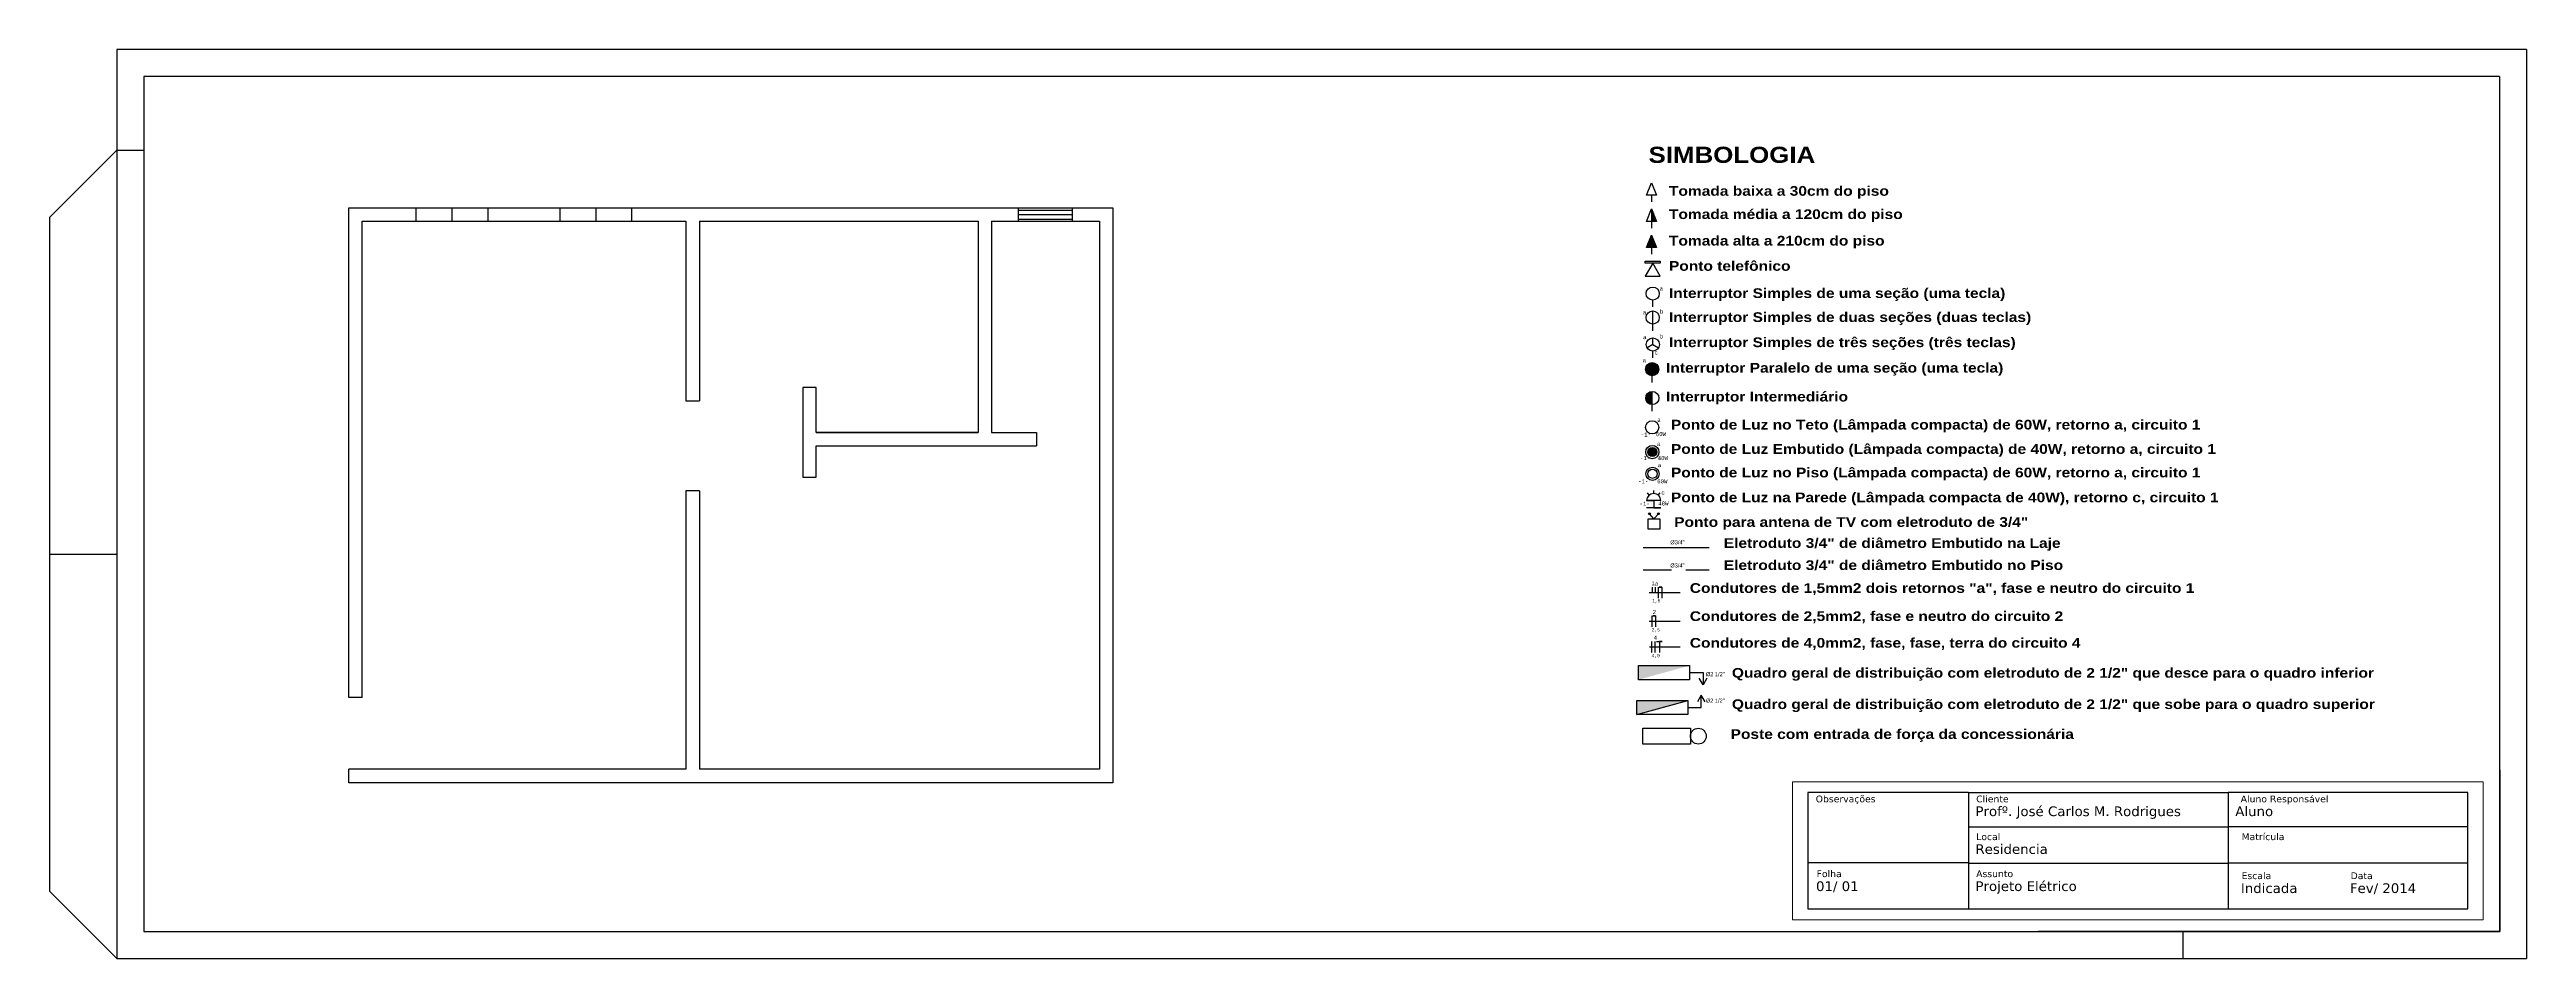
# Model space of a CAD drawing. Header units: millimetres. Extents: x 1705.8 to 1733.4, y -406.5 to -396.4.
import ezdxf

# ---------------------------------------------------------------- set-up
doc = ezdxf.new("R2010")
doc.units = ezdxf.units.MM
doc.header["$LTSCALE"] = 0.5
doc.header["$MEASUREMENT"] = 0
doc.linetypes.add('ACAD_ISO02W100', pattern=[15, 12, -3])
doc.linetypes.add('TRACEJADA2', pattern=[9.525, 6.35, -3.175])
for name, color, linetype in [('ALVENARIA', 2, 'Continuous'), ('Construção', 2, 'Continuous'), ('Dispositivos Bombeiro', 3, 'Continuous'), ('Elétrica 1', 4, 'Continuous'), ('FOLHA', 60, 'Continuous'), ('Legenda Elétrica', 3, 'Continuous'), ('SELO', 7, 'Continuous'), ('Texto Maior', 3, 'Continuous')]:
    doc.layers.add(name, color=color, linetype=linetype)
doc.layers.add('AM_0', color=7, linetype='Continuous', lineweight=30)
doc.layers.add('Limitação', color=1, linetype='ACAD_ISO02W100', lineweight=5)
doc.styles.add('estilo1', font='verdana.TTF', dxfattribs={"height": 0.15})
doc.styles.get("Standard").update_dxf_attribs({"font": ''})
doc.styles.add('TEXTO', font='LUCON.TTF', dxfattribs={"height": 0.05})
doc.styles.get('Standard').set_extended_font_data('Arial Black')

msp = doc.modelspace()

# ---------------------------------------------------------------- hatches: boundary and pattern name
at = {"layer": 'Legenda Elétrica'}
for points in [[(1723.671, -398.318), (1723.727, -398.318), (1723.671, -398.179)], [(1723.671, -398.47), (1723.616, -398.609), (1723.671, -398.609)], [(1723.671, -398.609), (1723.727, -398.609), (1723.671, -398.47)], [(1723.605, -399.962, 1), (1723.752, -399.962, 1)], [(1723.68, -400.211, 0.414214), (1723.606, -400.284, 0.414214), (1723.68, -400.357)], [(1723.731, -400.885, 1), (1723.629, -400.885, 1)], [(1723.658, -401.572, 1), (1723.638, -401.572, 1)], [(1723.759, -401.572, 1), (1723.739, -401.572, 1)], [(1724.095, -403.262), (1723.528, -403.262), (1723.528, -403.419)], [(1724.074, -403.65), (1723.508, -403.65), (1723.508, -403.807)]]:
    msp.add_hatch(color=256, dxfattribs=at).paths.add_polyline_path(points)

# ---------------------------------------------------------------- linework, layer by layer
at = {"color": 10, "linetype": 'Continuous'}
for p, q in [((1733.405, -396.404), (1706.598, -396.404)), ((1706.598, -396.404), (1706.598, -406.523)), ((1733.405, -396.404), (1733.405, -406.523)), ((1706.598, -397.523), (1705.848, -398.273)), ((1706.598, -397.523), (1706.898, -397.523)), ((1705.848, -398.273), (1705.848, -405.773)), ((1705.848, -402.023), (1706.598, -402.023)), ((1706.598, -406.523), (1705.848, -405.773)), ((1729.583, -406.223), (1729.583, -406.523)), ((1706.598, -406.523), (1733.405, -406.523))]:
    msp.add_line(p, q, dxfattribs=at)
at = {"color": 0, "ltscale": 0.05}
for p, q in [((1709.928, -398.316), (1709.928, -398.166)), ((1710.328, -398.316), (1710.328, -398.166)), ((1710.728, -398.316), (1710.728, -398.166)), ((1711.528, -398.316), (1711.528, -398.166)), ((1711.928, -398.316), (1711.928, -398.166)), ((1712.328, -398.316), (1712.328, -398.166)), ((1716.628, -398.316), (1716.628, -398.166)), ((1716.628, -398.191), (1717.228, -398.191)), ((1717.228, -398.316), (1717.228, -398.166)), ((1716.628, -398.241), (1717.228, -398.241)), ((1716.628, -398.291), (1717.228, -398.291))]:
    msp.add_line(p, q, dxfattribs=at)
for p, q in [((1713.078, -398.316), (1716.178, -398.316)), ((1716.178, -398.316), (1716.178, -400.666)), ((1716.328, -398.316), (1717.528, -398.316)), ((1716.328, -398.316), (1716.328, -400.666)), ((1717.528, -398.316), (1717.528, -400.666)), ((1714.378, -400.666), (1716.178, -400.666)), ((1716.328, -400.666), (1716.828, -400.666)), ((1714.378, -400.816), (1716.828, -400.816)), ((1717.528, -400.816), (1717.528, -404.416)), ((1717.528, -404.416), (1713.078, -404.416))]:
    msp.add_line(p, q)
at = {"color": 6}
msp.add_line((1728.069, -406.223), (1733.109, -406.223), dxfattribs=at)
for points in [[(1709.178, -398.166), (1717.678, -398.166), (1717.678, -404.566), (1709.178, -404.566), (1709.178, -404.416)], [(1709.178, -403.616), (1709.178, -398.166)], [(1709.328, -398.166), (1713.078, -398.166)], [(1709.328, -403.616), (1709.328, -398.316), (1712.928, -398.316)], [(1709.328, -398.316), (1712.928, -398.316), (1712.928, -400.316)], [(1713.078, -398.316), (1713.078, -400.316)], [(1712.928, -401.316), (1712.928, -404.416)], [(1713.078, -401.316), (1713.078, -404.416)], [(1712.928, -404.416), (1709.328, -404.416)]]:
    msp.add_lwpolyline(points)
at = {"layer": 'ALVENARIA', "color": 6, "linetype": 'Continuous'}
for p, q in [((1733.105, -396.704), (1706.898, -396.704)), ((1706.898, -396.704), (1706.898, -406.223)), ((1733.105, -396.704), (1733.105, -406.223)), ((1706.898, -406.223), (1733.105, -406.223))]:
    msp.add_line(p, q, dxfattribs=at)
at = {"layer": 'AM_0'}
for p, q in [((1712.928, -400.316), (1713.078, -400.316)), ((1716.828, -400.666), (1716.828, -400.816)), ((1717.528, -400.666), (1717.528, -400.816)), ((1713.078, -401.316), (1712.928, -401.316)), ((1709.328, -403.616), (1709.178, -403.616)), ((1709.328, -404.416), (1709.178, -404.416))]:
    msp.add_line(p, q, dxfattribs=at)
msp.add_lwpolyline([(1716.178, -400.666), (1714.378, -400.666), (1714.378, -400.166), (1714.228, -400.166), (1714.228, -401.166), (1714.378, -401.166), (1714.378, -400.816)], dxfattribs=at)
at = {"layer": 'Construção', "linetype": 'ByBlock', "ltscale": 0.1}
for p, q in [((1725.412, -404.674), (1725.412, -405.971)), ((1727.197, -404.674), (1725.412, -404.674)), ((1727.197, -404.674), (1727.197, -405.971)), ((1727.197, -404.674), (1730.088, -404.674)), ((1732.753, -404.674), (1730.088, -404.674)), ((1730.088, -404.674), (1730.088, -405.971)), ((1732.753, -405.971), (1732.753, -404.674)), ((1727.197, -405.057), (1730.088, -405.057)), ((1732.753, -405.057), (1730.088, -405.057)), ((1727.197, -405.458), (1725.412, -405.458)), ((1727.197, -405.461), (1730.088, -405.461)), ((1732.753, -405.461), (1730.088, -405.461)), ((1725.412, -405.971), (1732.753, -405.971)), ((1725.412, -405.971), (1730.401, -405.971))]:
    msp.add_line(p, q, dxfattribs=at)
at = {"layer": 'Elétrica 1'}
msp.add_line((1723.508, -403.807), (1724.074, -403.65), dxfattribs=at)
at = {"layer": 'FOLHA', "color": 6}
msp.add_line((1733.109, -404.423), (1733.109, -406.223), dxfattribs=at)
at = {"layer": 'Legenda Elétrica'}
for p, q in [((1723.671, -398.179), (1723.671, -398.318)), ((1723.671, -398.47), (1723.671, -398.609)), ((1723.684, -399.461), (1723.684, -399.314)), ((1723.685, -399.688), (1723.622, -399.725)), ((1723.685, -399.688), (1723.685, -399.615)), ((1723.685, -399.688), (1723.749, -399.724)), ((1723.68, -400.357), (1723.68, -400.211)), ((1723.646, -401.365), (1723.625, -401.339)), ((1723.696, -401.347), (1723.696, -401.314)), ((1723.746, -401.365), (1723.767, -401.339)), ((1723.698, -401.628), (1723.648, -401.572)), ((1723.698, -401.628), (1723.749, -401.572)), ((1723.577, -401.949), (1724.313, -401.949)), ((1723.644, -402.449), (1723.988, -402.449)), ((1723.677, -402.388), (1723.677, -402.449)), ((1723.711, -402.388), (1723.711, -402.449)), ((1723.745, -402.388), (1723.745, -402.51)), ((1723.644, -402.769), (1723.988, -402.769)), ((1723.675, -402.708), (1723.675, -402.831)), ((1723.65, -403.055), (1723.988, -403.055)), ((1723.67, -402.993), (1723.67, -403.116)), ((1723.707, -402.993), (1723.707, -403.116))]:
    msp.add_line(p, q, dxfattribs=at)
at = {"layer": 'Legenda Elétrica', "linetype": 'TRACEJADA2', "ltscale": 0.1}
msp.add_line((1723.577, -402.195), (1724.313, -402.195), dxfattribs=at)
at = {"layer": 'Legenda Elétrica'}
for points in [[(1723.616, -398.027), (1723.671, -397.888), (1723.727, -398.027), (1723.616, -398.027)], [(1723.616, -398.318), (1723.671, -398.179), (1723.727, -398.318), (1723.616, -398.318)], [(1723.727, -398.027), (1723.671, -398.027), (1723.671, -398.1)], [(1723.616, -398.609), (1723.671, -398.47), (1723.727, -398.609), (1723.616, -398.609)], [(1723.727, -398.318), (1723.671, -398.318), (1723.671, -398.391)], [(1723.727, -398.609), (1723.671, -398.609), (1723.671, -398.682)], [(1723.684, -399.268), (1723.684, -399.194)], [(1723.684, -399.534), (1723.684, -399.461)], [(1723.685, -399.835), (1723.685, -399.761)], [(1723.678, -400.109), (1723.678, -400.036)], [(1723.68, -400.43), (1723.68, -400.357)], [(1723.775, -401.426), (1723.617, -401.426), (1723.696, -401.426), (1723.696, -401.505), (1723.775, -401.505), (1723.617, -401.505)], [(1723.786, -402.388), (1723.755, -402.388), (1723.786, -402.388), (1723.786, -402.51)], [(1723.716, -402.708), (1723.684, -402.708), (1723.716, -402.708), (1723.716, -402.831)], [(1723.728, -402.993), (1723.79, -402.993), (1723.759, -402.993), (1723.759, -403.116)], [(1724.095, -403.34), (1724.245, -403.34), (1724.245, -403.476)], [(1724.287, -403.403), (1724.245, -403.476), (1724.203, -403.403)], [(1724.074, -403.728), (1724.224, -403.728), (1724.224, -403.593)], [(1724.267, -403.666), (1724.224, -403.593), (1724.182, -403.666)]]:
    msp.add_lwpolyline(points, dxfattribs=at)
for points in [[(1723.768, -398.782), (1723.599, -398.782), (1723.599, -398.759), (1723.768, -398.759)], [(1723.684, -398.782), (1723.6, -398.928), (1723.768, -398.928)], [(1723.632, -401.628), (1723.765, -401.628), (1723.765, -401.745), (1723.632, -401.745)], [(1723.528, -403.262), (1724.095, -403.262), (1724.095, -403.419), (1723.528, -403.419)], [(1723.508, -403.65), (1724.074, -403.65), (1724.074, -403.807), (1723.508, -403.807)], [(1723.576, -403.96), (1724.104, -403.96), (1724.104, -404.136), (1723.576, -404.136)]]:
    msp.add_lwpolyline(points, close=True, dxfattribs=at)
for centre, radius in [((1723.684, -399.121), 0.0733), ((1723.684, -399.388), 0.0733), ((1723.685, -399.688), 0.0733), ((1723.678, -399.962), 0.0733), ((1723.68, -400.284), 0.0733), ((1723.679, -400.61), 0.0737), ((1723.68, -400.885), 0.0737), ((1723.68, -400.885), 0.0507), ((1723.682, -401.127), 0.0737), ((1723.682, -401.127), 0.0507), ((1723.648, -401.572), 0.00997), ((1723.749, -401.572), 0.00997), ((1724.192, -404.048), 0.0879)]:
    msp.add_circle(centre, radius, dxfattribs=at)
msp.add_arc((1723.696, -401.426), 0.079, 0, 180, dxfattribs=at)
at = {"layer": 'Limitação', "linetype": 'ByBlock', "ltscale": 0.05}
msp.add_lwpolyline([(1732.924, -404.555), (1725.241, -404.555), (1725.241, -406.092), (1732.924, -406.092)], close=True, dxfattribs=at)
at = {"layer": 'SELO', "color": 6}
for p, q in [((1733.107, -404.423), (1733.109, -406.223)), ((1733.109, -406.223), (1727.976, -406.223))]:
    msp.add_line(p, q, dxfattribs=at)

# ---------------------------------------------------------------- texts
at = {"layer": 'Dispositivos Bombeiro', "ltscale": 0.1, "attachment_point": 1, "style": 'estilo1'}
for s, insert, char_height, width in [('Observações', (1725.498, -404.709), 0.075, 3.036), ('Cliente', (1727.283, -404.709), 0.075, 3.036), ('Aluno Responsável', (1730.226, -404.709), 0.075, 3.036), ('Profº. José Carlos M. Rodrigues', (1727.275, -404.83), 0.108, 4.3728), ('Aluno', (1730.166, -404.83), 0.108, 4.3728), ('Residencia', (1727.275, -405.251), 0.108, 4.374), ('Local', (1727.283, -405.13), 0.075, 3.036), ('Matrícula', (1730.236, -405.13), 0.075, 3.036), ('Folha', (1725.508, -405.542), 0.075, 3.036), ('Assunto', (1727.283, -405.542), 0.075, 3.036), ('Escala', (1730.236, -405.564), 0.075, 3.036), ('Data', (1731.449, -405.564), 0.075, 3.036), ('01/ 01', (1725.501, -405.664), 0.108, 4.374), ('Projeto Elétrico', (1727.275, -405.664), 0.108, 4.374), ('Indicada', (1730.228, -405.686), 0.108, 4.374), ('Fev/ 2014', (1731.441, -405.686), 0.108, 4.374)]:
    msp.add_mtext(s, dxfattribs=dict(at, insert=insert, char_height=char_height, width=width))
at = {"layer": 'Legenda Elétrica', "attachment_point": 1, "style": 'TEXTO'}
for s, insert, char_height, width in [('a', (1723.761, -399.041), 0.045, 0.47493), ('b', (1723.765, -399.299), 0.045, 0.47493), ('a', (1723.574, -399.308), 0.045, 0.47493), ('b', (1723.762, -399.576), 0.045, 0.47493), ('a', (1723.572, -399.84), 0.045, 0.47493), ('a', (1723.577, -399.583), 0.045, 0.47493), ('c', (1723.704, -399.754), 0.045, 0.47493), ('-1-', (1723.551, -400.667), 0.045, 0.47493), ('60W', (1723.719, -400.663), 0.045, 0.47493), ('a', (1723.735, -400.504), 0.045, 0.47493), ('-1-', (1723.543, -400.93), 0.045, 0.47493), ('a', (1723.732, -400.773), 0.045, 0.47493), ('40W', (1723.74, -400.93), 0.045, 0.47493), ('-1-', (1723.522, -401.188), 0.045, 0.47493), ('60W', (1723.734, -401.189), 0.045, 0.47493), ('a', (1723.74, -401.008), 0.045, 0.47493), ('-1-', (1723.537, -401.437), 0.045, 0.47493), ('40W', (1723.746, -401.435), 0.045, 0.47493), ('c', (1723.781, -401.314), 0.045, 0.47493), ('{\\fArial|b0|i0|c0|p32;%%c3/4"}', (1723.88, -401.867), 0.04501, 0.47493), ('1', (1723.671, -402.323), 0.045, 0.47493), ('{\\fArial|b0|i0|c0|p32;%%c3/4"}', (1723.88, -402.125), 0.04501, 0.47493), ('1,5', (1723.679, -402.522), 0.036, 0.37994), ('a', (1723.709, -402.328), 0.045, 0.47493), ('2,5', (1723.673, -402.846), 0.036, 0.37994), ('2', (1723.683, -402.643), 0.045, 0.47493), ('4,0', (1723.672, -403.133), 0.036, 0.37994), ('4', (1723.695, -402.928), 0.045, 0.47493), ('{\\fArial|b0|i0|c0|p32;%%c2 1/2"}', (1724.275, -403.335), 0.04501, 0.47493), ('{\\fArial|b0|i0|c0|p32;%%c2 1/2"}', (1724.275, -403.63), 0.04501, 0.47493)]:
    msp.add_mtext(s, dxfattribs=dict(at, insert=insert, char_height=char_height, width=width))
at = {"layer": 'Texto Maior', "lineweight": 100, "attachment_point": 1}
for s, insert, char_height, width in [('SIMBOLOGIA', (1723.638, -397.486), 0.18, 18.33066), ('Tomada baixa a 30cm do piso', (1723.865, -397.924), 0.108, 10.99836), ('Tomada média a 120cm do piso', (1723.865, -398.183), 0.108, 10.99836), ('Tomada alta a 210cm do piso', (1723.865, -398.478), 0.108, 10.99836), ('Ponto telefônico', (1723.865, -398.759), 0.108, 10.99836), ('Interruptor Simples de uma seção (uma tecla)', (1723.865, -399.062), 0.108, 10.99836), ('Interruptor Simples de duas seções (duas teclas)', (1723.865, -399.329), 0.108, 10.99836), ('Interruptor Simples de três seções (três teclas)', (1723.865, -399.609), 0.108, 10.99836), ('Interruptor Paralelo de uma seção (uma tecla)', (1723.833, -399.893), 0.108, 10.99836), ('Interruptor Intermediário', (1723.833, -400.214), 0.108, 10.99836), ('Ponto de Luz no Teto (Lâmpada compacta) de 60W, retorno a, circuito 1', (1723.887, -400.526), 0.108, 10.99836), ('Ponto de Luz Embutido (Lâmpada compacta) de 40W, retorno a, circuito 1', (1723.887, -400.797), 0.108, 10.99836), ('Ponto de Luz no Piso (Lâmpada compacta) de 60W, retorno a, circuito 1', (1723.887, -401.059), 0.108, 10.99836), ('Ponto de Luz na Parede (Lâmpada compacta de 40W), retorno c, circuito 1', (1723.887, -401.336), 0.108, 10.99836), ('Ponto para antena de TV com eletroduto de 3/4"', (1723.923, -401.61), 0.108, 10.99836), ('Eletroduto 3/4" de diâmetro Embutido na Laje', (1724.475, -401.844), 0.108, 10.99836), ('Eletroduto 3/4" de diâmetro Embutido no Piso', (1724.475, -402.09), 0.108, 10.99836), ('Condutores de 1,5mm2 dois retornos "a", fase e neutro do circuito 1', (1724.097, -402.345), 0.108, 10.99836), ('Condutores de 2,5mm2, fase e neutro do circuito 2', (1724.097, -402.658), 0.108, 10.99836), ('Condutores de 4,0mm2, fase, fase, terra do circuito 4', (1724.097, -402.955), 0.108, 10.99836), ('Quadro geral de distribuição com eletroduto de 2 1/2" que desce para o quadro inferior', (1724.565, -403.289), 0.108, 10.99836), ('Quadro geral de distribuição com eletroduto de 2 1/2" que sobe para o quadro superior', (1724.565, -403.638), 0.108, 10.99836), ('Poste com entrada de força da concessionária', (1724.551, -403.971), 0.108, 10.99836)]:
    msp.add_mtext(s, dxfattribs=dict(at, insert=insert, char_height=char_height, width=width))

doc.saveas('drawing.dxf')
